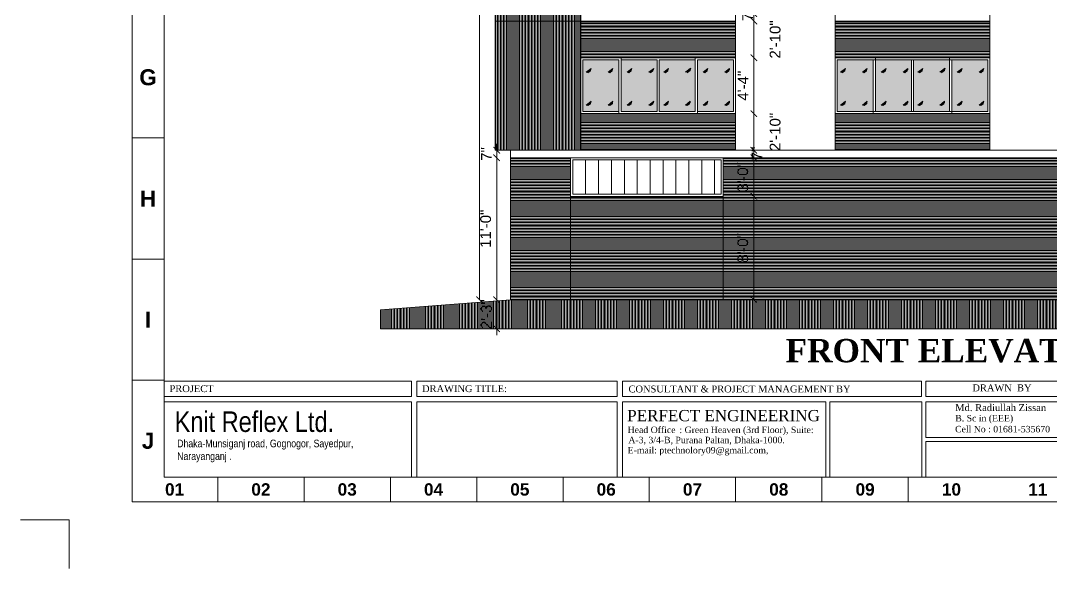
# Model space of a CAD drawing. Header units: inches. Extents: x -98933 to 1585249, y -3352739 to 192771.
# Drawn here: x 59728 to 60687, y 49478 to 49987 of the extents above; entities that cross this region are included whole.
import ezdxf

# ---------------------------------------------------------------- set-up
doc = ezdxf.new("R2010")
doc.units = ezdxf.units.IN
doc.header["$MEASUREMENT"] = 0
doc.header["$PDMODE"] = 35
doc.layers.get('0').update_dxf_attribs({"lineweight": 0})
doc.layers.get('Defpoints').update_dxf_attribs({"lineweight": 0})
for name, color, linetype, lineweight in [('DIM.', 251, 'Continuous', 5), ('DIM_WORKING', 7, 'Continuous', 0), ('FIX', 251, 'Continuous', 0), ('HATCH', 252, 'Continuous', 0), ('Inline', 7, 'Continuous', 0), ('Layer1', 134, 'Continuous', 0), ('Line.1', 36, 'Continuous', 0), ('Outline', 7, 'Continuous', 0), ('Scale', 7, 'Continuous', 0), ('Scale_Text', 7, 'Continuous', 0), ('Text', 7, 'Continuous', 0), ('TEXT_TITLEBOX', 7, 'Continuous', 13), ('Titelblk', 7, 'Continuous', 25), ('TITLE', 7, 'Continuous', 20), ('window', 140, 'Continuous', 0)]:
    doc.layers.add(name, color=color, linetype=linetype, lineweight=lineweight)
doc.styles.add('10IN', font='arial.ttf', dxfattribs={"height": 10})
doc.styles.add('MONOTEXT', font='txt')
doc.styles.add('SHT-TEXT-1', font='times.ttf', dxfattribs={"height": 12})
doc.styles.get("Standard").update_dxf_attribs({"font": 'arialbd.ttf', "height": 24})
doc.styles.add('SX', font='arial.ttf')
doc.styles.add('TEXT', font='arial.ttf')
doc.dimstyles.new('DIM1', dxfattribs={"dimtxt": 15, "dimasz": 24, "dimexe": 0, "dimexo": 0, "dimgap": 20, "dimtad": 0, "dimdec": 0, "dimzin": 3, "dimdsep": 46, "dimlunit": 3, "dimtxsty": 'SX', "dimblk": 'OPEN30', "dimcen": 0, "dimse1": 1, "dimse2": 1, "dimclrd": 256, "dimclrt": 2, "dimadec": 0, "dimazin": 0, "dimtfac": 1, "dimtdec": 0, "dimtmove": 2, "dimatfit": 0, "dimldrblk": 'OPEN30', "dimfxl": 1, "dimtvp": 1, "dimtolj": 1, "dimtzin": 3, "dimlwd": -1, "dimarcsym": 0})
pattern_1 = [(0, (60545.4461, 49944.6753), (4e-16, 1.375), [])]
pattern_2 = [(0, (58724.5397, 50001.653), (4e-16, 1.375), [])]

# ---------------------------------------------------------------- blocks, each defined once
blk = doc.blocks.new('_ArchTick')
at = {"color": 0, "linetype": 'ByBlock', "const_width": 0.15}
blk.add_lwpolyline([(-0.5, -0.5), (0.5, 0.5)], dxfattribs=at)
blk = doc.blocks.new('*D569')
at = {"layer": 'Defpoints', "color": 0, "ltscale": 30, "transparency": 16777216}
for p in [(60170.7, 49727.77), (60183.45, 49727.77), (60178.46, 49700.77)]:
    blk.add_point(p, dxfattribs=at)
at = {"layer": 'DIM_WORKING', "ltscale": 30, "transparency": 16777216}
for p, q in [((60170.7, 49727.77), (60170.7, 49733.77)), ((60170.7, 49700.77), (60170.7, 49727.77)), ((60170.7, 49700.77), (60170.7, 49694.77))]:
    blk.add_line(p, q, dxfattribs=at)
at = {"layer": 'DIM_WORKING', "ltscale": 30, "transparency": 16777216, "xscale": 6, "yscale": 6, "zscale": 6}
for p, rotation in [((60170.7, 49727.77), 270), ((60170.7, 49700.77), 90)]:
    blk.add_blockref('_ArchTick', p, dxfattribs=dict(at, rotation=rotation))
at = {"layer": 'DIM_WORKING', "ltscale": 30, "transparency": 16777216, "insert": (60161.09, 49714.27), "char_height": 10, "attachment_point": 5, "rotation": 90, "style": '10IN'}
blk.add_mtext('\\A1;2\'-3"', dxfattribs=at)
blk = doc.blocks.new('*D570')
at = {"layer": 'Defpoints', "color": 0, "ltscale": 30, "transparency": 16777216}
for p in [(60170.7, 49859.77), (60183.45, 49859.77), (60183.45, 49727.77)]:
    blk.add_point(p, dxfattribs=at)
at = {"layer": 'DIM_WORKING', "ltscale": 30, "transparency": 16777216}
blk.add_line((60170.7, 49727.77), (60170.7, 49859.77), dxfattribs=at)
at = {"layer": 'DIM_WORKING', "ltscale": 30, "transparency": 16777216, "xscale": 6, "yscale": 6, "zscale": 6}
for p, rotation in [((60170.7, 49859.77), 90), ((60170.7, 49727.77), 270)]:
    blk.add_blockref('_ArchTick', p, dxfattribs=dict(at, rotation=rotation))
at = {"layer": 'DIM_WORKING', "ltscale": 30, "transparency": 16777216, "insert": (60160.49, 49793.77), "char_height": 10, "attachment_point": 5, "rotation": 90, "style": '10IN'}
blk.add_mtext('\\A1;11\'-0"', dxfattribs=at)
blk = doc.blocks.new('*D571')
at = {"layer": 'Defpoints', "color": 0, "ltscale": 30, "transparency": 16777216}
for p in [(60170.7, 49866.77), (60183.45, 49866.77), (60183.45, 49859.77)]:
    blk.add_point(p, dxfattribs=at)
at = {"layer": 'DIM_WORKING', "ltscale": 30, "transparency": 16777216}
for p, q in [((60170.7, 49866.77), (60170.7, 49872.77)), ((60170.7, 49859.77), (60170.7, 49866.77)), ((60170.7, 49859.77), (60170.7, 49853.77))]:
    blk.add_line(p, q, dxfattribs=at)
at = {"layer": 'DIM_WORKING', "ltscale": 30, "transparency": 16777216, "xscale": 6, "yscale": 6, "zscale": 6}
for p, rotation in [((60170.7, 49866.77), 270), ((60170.7, 49859.77), 90)]:
    blk.add_blockref('_ArchTick', p, dxfattribs=dict(at, rotation=rotation))
at = {"layer": 'DIM_WORKING', "ltscale": 30, "transparency": 16777216, "insert": (60161.2, 49863.27), "char_height": 10, "attachment_point": 5, "rotation": 90, "style": '10IN'}
blk.add_mtext('\\A1;7"', dxfattribs=at)
blk = doc.blocks.new('*D580')
at = {"layer": 'Defpoints', "color": 0, "ltscale": 30, "transparency": 16777216}
for p in [(60381.45, 49823.77), (60409.92, 49823.77), (60381.45, 49727.77)]:
    blk.add_point(p, dxfattribs=at)
at = {"layer": 'DIM_WORKING', "ltscale": 30, "transparency": 16777216}
blk.add_line((60409.92, 49727.77), (60409.92, 49823.77), dxfattribs=at)
at = {"layer": 'DIM_WORKING', "ltscale": 30, "transparency": 16777216, "xscale": 6, "yscale": 6, "zscale": 6}
for p, rotation in [((60409.92, 49823.77), 90), ((60409.92, 49727.77), 270)]:
    blk.add_blockref('_ArchTick', p, dxfattribs=dict(at, rotation=rotation))
at = {"layer": 'DIM_WORKING', "ltscale": 30, "transparency": 16777216, "insert": (60399.7, 49775.77), "char_height": 10, "attachment_point": 5, "rotation": 90, "style": '10IN'}
blk.add_mtext('\\A1;8\'-0"', dxfattribs=at)
blk = doc.blocks.new('*D581')
at = {"layer": 'Defpoints', "color": 0, "ltscale": 30, "transparency": 16777216}
for p in [(60381.45, 49859.77), (60409.92, 49859.77), (60381.45, 49823.77)]:
    blk.add_point(p, dxfattribs=at)
at = {"layer": 'DIM_WORKING', "ltscale": 30, "transparency": 16777216}
blk.add_line((60409.92, 49823.77), (60409.92, 49859.77), dxfattribs=at)
at = {"layer": 'DIM_WORKING', "ltscale": 30, "transparency": 16777216, "xscale": 6, "yscale": 6, "zscale": 6}
for p, rotation in [((60409.92, 49859.77), 90), ((60409.92, 49823.77), 270)]:
    blk.add_blockref('_ArchTick', p, dxfattribs=dict(at, rotation=rotation))
at = {"layer": 'DIM_WORKING', "ltscale": 30, "transparency": 16777216, "insert": (60399.7, 49841.77), "char_height": 10, "attachment_point": 5, "rotation": 90, "style": '10IN'}
blk.add_mtext('\\A1;3\'-0"', dxfattribs=at)
blk = doc.blocks.new('*D582')
at = {"layer": 'Defpoints', "color": 0, "ltscale": 30, "transparency": 16777216}
for p in [(60392.95, 49866.77), (60409.92, 49866.77), (60381.45, 49859.77)]:
    blk.add_point(p, dxfattribs=at)
at = {"layer": 'DIM_WORKING', "ltscale": 30, "transparency": 16777216}
blk.add_line((60409.92, 49859.77), (60409.92, 49866.77), dxfattribs=at)
at = {"layer": 'DIM_WORKING', "ltscale": 30, "transparency": 16777216, "xscale": 6, "yscale": 6, "zscale": 6}
for p, rotation in [((60409.92, 49866.77), 90), ((60409.92, 49859.77), 270)]:
    blk.add_blockref('_ArchTick', p, dxfattribs=dict(at, rotation=rotation))
at = {"layer": 'DIM_WORKING', "ltscale": 30, "transparency": 16777216, "insert": (60412.92, 49863.77), "char_height": 10, "attachment_point": 5, "rotation": 90, "style": '10IN'}
blk.add_mtext('\\A1;7"', dxfattribs=at)
blk = doc.blocks.new('*D583')
at = {"layer": 'Defpoints', "color": 0, "ltscale": 30, "transparency": 16777216}
for p in [(60392.95, 49900.77), (60409.92, 49900.77), (60392.95, 49866.77)]:
    blk.add_point(p, dxfattribs=at)
at = {"layer": 'DIM_WORKING', "ltscale": 30, "transparency": 16777216}
for p, q in [((60409.92, 49900.77), (60409.92, 49906.77)), ((60409.92, 49866.77), (60409.92, 49900.77)), ((60409.92, 49866.77), (60409.92, 49860.77))]:
    blk.add_line(p, q, dxfattribs=at)
at = {"layer": 'DIM_WORKING', "ltscale": 30, "transparency": 16777216, "xscale": 6, "yscale": 6, "zscale": 6}
for p, rotation in [((60409.92, 49900.77), 270), ((60409.92, 49866.77), 90)]:
    blk.add_blockref('_ArchTick', p, dxfattribs=dict(at, rotation=rotation))
at = {"layer": 'DIM_WORKING', "ltscale": 30, "transparency": 16777216, "insert": (60429.73, 49883.77), "char_height": 10, "attachment_point": 5, "rotation": 90, "style": '10IN'}
blk.add_mtext('\\A1;2\'-10"', dxfattribs=at)
blk = doc.blocks.new('*D584')
at = {"layer": 'Defpoints', "color": 0, "ltscale": 30, "transparency": 16777216}
for p in [(60392.95, 49952.77), (60409.92, 49952.77), (60392.95, 49900.77)]:
    blk.add_point(p, dxfattribs=at)
at = {"layer": 'DIM_WORKING', "ltscale": 30, "transparency": 16777216}
blk.add_line((60409.92, 49900.77), (60409.92, 49952.77), dxfattribs=at)
at = {"layer": 'DIM_WORKING', "ltscale": 30, "transparency": 16777216, "xscale": 6, "yscale": 6, "zscale": 6}
for p, rotation in [((60409.92, 49952.77), 90), ((60409.92, 49900.77), 270)]:
    blk.add_blockref('_ArchTick', p, dxfattribs=dict(at, rotation=rotation))
at = {"layer": 'DIM_WORKING', "ltscale": 30, "transparency": 16777216, "insert": (60399.92, 49926.77), "char_height": 10, "attachment_point": 5, "rotation": 90, "style": '10IN'}
blk.add_mtext('\\A1;4\'-4"', dxfattribs=at)
blk = doc.blocks.new('*D585')
at = {"layer": 'Defpoints', "color": 0, "ltscale": 30, "transparency": 16777216}
for p in [(60392.95, 49986.77), (60409.92, 49986.77), (60392.95, 49952.77)]:
    blk.add_point(p, dxfattribs=at)
at = {"layer": 'DIM_WORKING', "ltscale": 30, "transparency": 16777216}
for p, q in [((60409.92, 49986.77), (60409.92, 49992.77)), ((60409.92, 49952.77), (60409.92, 49986.77)), ((60409.92, 49952.77), (60409.92, 49946.77))]:
    blk.add_line(p, q, dxfattribs=at)
at = {"layer": 'DIM_WORKING', "ltscale": 30, "transparency": 16777216, "xscale": 6, "yscale": 6, "zscale": 6}
for p, rotation in [((60409.92, 49986.77), 270), ((60409.92, 49952.77), 90)]:
    blk.add_blockref('_ArchTick', p, dxfattribs=dict(at, rotation=rotation))
at = {"layer": 'DIM_WORKING', "ltscale": 30, "transparency": 16777216, "insert": (60429.73, 49969.77), "char_height": 10, "attachment_point": 5, "rotation": 90, "style": '10IN'}
blk.add_mtext('\\A1;2\'-10"', dxfattribs=at)
blk = doc.blocks.new('*D586')
at = {"layer": 'Defpoints', "color": 0, "ltscale": 30, "transparency": 16777216}
for p in [(60392.95, 49993.77), (60409.92, 49993.77), (60392.95, 49986.77)]:
    blk.add_point(p, dxfattribs=at)
at = {"layer": 'DIM_WORKING', "ltscale": 30, "transparency": 16777216}
blk.add_line((60409.92, 49986.77), (60409.92, 49993.77), dxfattribs=at)
at = {"layer": 'DIM_WORKING', "ltscale": 30, "transparency": 16777216, "xscale": 6, "yscale": 6, "zscale": 6}
for p, rotation in [((60409.92, 49993.77), 90), ((60409.92, 49986.77), 270)]:
    blk.add_blockref('_ArchTick', p, dxfattribs=dict(at, rotation=rotation))
at = {"layer": 'DIM_WORKING', "ltscale": 30, "transparency": 16777216, "insert": (60404.08, 49993.19), "char_height": 10, "attachment_point": 5, "rotation": 90, "style": '10IN'}
blk.add_mtext('\\A1;7"', dxfattribs=at)
blk = doc.blocks.new('PAGE')
at = {"layer": 'Inline', "color": 252, "lineweight": 15}
blk.add_lwpolyline([(178051640.63, 22656441.11), (178051640.63, 22657235.79), (178050505.36, 22657235.79), (178050505.36, 22656441.11)], close=True, dxfattribs=at)
at = {"layer": 'Outline', "color": 252, "lineweight": 15}
blk.add_line((178050483.42, 22656424.24), (178051662.57, 22656424.24), dxfattribs=at)
blk.add_lwpolyline([(178050483.42, 22657252.66), (178050483.42, 22656424.24)], dxfattribs=at)
at = {"layer": 'Scale', "color": 252, "lineweight": 9}
for p, q in [((178050483.42, 22656672.88), (178050505.36, 22656672.88)), ((178050483.42, 22656590.1), (178050505.36, 22656590.1)), ((178050483.42, 22656507.32), (178050505.36, 22656507.32)), ((178050542.02, 22656424.24), (178050542.02, 22656441.11)), ((178050601.02, 22656424.24), (178050601.02, 22656441.11)), ((178050660.01, 22656424.24), (178050660.01, 22656441.11)), ((178050719.01, 22656424.24), (178050719.01, 22656441.11)), ((178050778.01, 22656424.24), (178050778.01, 22656441.11)), ((178050837.01, 22656424.24), (178050837.01, 22656441.11)), ((178050896, 22656424.24), (178050896, 22656441.11)), ((178050955, 22656424.24), (178050955, 22656441.11)), ((178051014, 22656424.24), (178051014, 22656441.11))]:
    blk.add_line(p, q, dxfattribs=at)
at = {"layer": 'Scale_Text', "color": 252, "lineweight": 13, "attachment_point": 5}
for s, insert, char_height, width in [('G', (178050494.39, 22656714.27), 10.97, 8.3603), ('H', (178050494.39, 22656631.49), 10.97, 8.3603), ('I', (178050494.39, 22656548.71), 10.97, 8.3603), ('J', (178050494.39, 22656465.93), 10.97, 8.3603), ('01', (178050512.52, 22656432.67), 8.435, 2.5102), ('02', (178050571.52, 22656432.67), 8.435, 2.5102), ('03', (178050630.51, 22656432.67), 8.435, 2.5102), ('04', (178050689.51, 22656432.67), 8.435, 2.5102), ('05', (178050748.51, 22656432.67), 8.435, 2.5102), ('06', (178050807.51, 22656432.67), 8.435, 2.5102), ('07', (178050866.5, 22656432.67), 8.435, 2.5102), ('08', (178050925.5, 22656432.67), 8.435, 2.5102), ('09', (178050984.5, 22656432.67), 8.435, 2.5102), ('10', (178051043.5, 22656432.67), 8.435, 2.5102), ('11', (178051102.49, 22656432.67), 8.435, 2.5102)]:
    blk.add_mtext(s, dxfattribs=dict(at, insert=insert, char_height=char_height, width=width))
blk = doc.blocks.new('Title')
at = {"layer": 'Defpoints', "color": 1, "ltscale": 10}
blk.add_lwpolyline([(-102338.3, -88042.4), (-102338.3, -87942.4), (-102438.3, -87942.4)], dxfattribs=at)
at = {"layer": 'Titelblk', "color": 3, "linetype": 'Continuous', "lineweight": 0, "xscale": 3.014611567961765, "yscale": 3.014611567959946, "zscale": 3.014611567966516}
blk.add_blockref('PAGE', (-536855255.8, -68388224), dxfattribs=at)
blk = doc.blocks.new('*D771')
at = {"layer": 'Defpoints', "color": 0, "ltscale": 30, "transparency": 16777216}
for p in [(60154.77, 50501.77), (60169.45, 50501.77), (60183.45, 49727.77)]:
    blk.add_point(p, dxfattribs=at)
at = {"layer": 'DIM_WORKING', "ltscale": 30, "transparency": 16777216}
blk.add_line((60154.77, 49727.77), (60154.77, 50501.77), dxfattribs=at)
at = {"layer": 'DIM_WORKING', "ltscale": 30, "transparency": 16777216, "xscale": 6, "yscale": 6, "zscale": 6}
for p, rotation in [((60154.77, 50501.77), 90), ((60154.77, 49727.77), 270)]:
    blk.add_blockref('_ArchTick', p, dxfattribs=dict(at, rotation=rotation))
at = {"layer": 'DIM_WORKING', "ltscale": 30, "transparency": 16777216, "insert": (60144.56, 50114.77), "char_height": 10, "attachment_point": 5, "rotation": 90, "style": '10IN'}
blk.add_mtext('\\A1;64\'-6"', dxfattribs=at)

msp = doc.modelspace()

# ---------------------------------------------------------------- hatches: boundary and pattern name
at = {"layer": 'DIM_WORKING', "ltscale": 30}
h = msp.add_hatch(color=256, dxfattribs=at)
h.set_gradient(color1=(191, 203, 212), one_color=1, tint=1, name='CURVED')
h.paths.add_polyline_path([(60284.45, 49950.77), (60250.95, 49950.77), (60250.95, 49902.77), (60284.45, 49902.77)])
h.paths.add_polyline_path([(60274.34, 49939.23), (60278.83, 49942.89), (60278.59, 49941.72), (60278.19, 49940.49), (60275.89, 49938.69), (60275.45, 49939.25)], flags=16)
h.paths.add_polyline_path([(60257.92, 49940.49), (60255.63, 49938.69), (60255.18, 49939.25), (60254.08, 49939.23), (60258.56, 49942.89), (60258.32, 49941.72)], flags=16)
h.paths.add_polyline_path([(60278.83, 49912.45), (60278.59, 49911.28), (60278.59, 49910.36), (60278.19, 49910.05), (60275.89, 49908.24), (60275.46, 49908.82), (60274.38, 49908.82)], flags=16)
h.paths.add_polyline_path([(60258.56, 49912.45), (60258.32, 49911.28), (60257.92, 49910.05), (60255.63, 49908.24), (60255.18, 49908.81), (60254.08, 49908.79)], flags=16)
h.paths.add_polyline_path([(60286.45, 49902.77), (60319.95, 49902.77), (60319.95, 49950.77), (60286.45, 49950.77)])
h.paths.add_polyline_path([(60293.54, 49938.69), (60293.09, 49939.25), (60291.99, 49939.23), (60296.47, 49942.89), (60296.23, 49941.72), (60295.83, 49940.49)], flags=16)
h.paths.add_polyline_path([(60296.47, 49912.45), (60296.23, 49911.28), (60295.83, 49910.05), (60293.54, 49908.24), (60293.09, 49908.81), (60291.99, 49908.79)], flags=16)
h.paths.add_polyline_path([(60312.26, 49939.23), (60316.74, 49942.89), (60316.5, 49941.72), (60316.1, 49940.49), (60313.81, 49938.69), (60313.36, 49939.25)], flags=16)
h.paths.add_polyline_path([(60312.26, 49908.79), (60316.74, 49912.45), (60316.5, 49911.28), (60316.1, 49910.05), (60313.81, 49908.24), (60313.36, 49908.81)], flags=16)
h.paths.add_polyline_path([(60321.95, 49902.77), (60355.45, 49902.77), (60355.45, 49950.77), (60321.95, 49950.77)])
h.paths.add_polyline_path([(60330.56, 49912.45), (60330.32, 49911.28), (60329.92, 49910.05), (60327.63, 49908.24), (60327.19, 49908.81), (60326.08, 49908.79)], flags=16)
h.paths.add_polyline_path([(60327.63, 49938.69), (60327.19, 49939.25), (60326.08, 49939.23), (60330.56, 49942.89), (60330.32, 49941.72), (60329.92, 49940.49)], flags=16)
h.paths.add_polyline_path([(60350.6, 49940.83), (60348.31, 49939.02), (60347.9, 49938.69), (60350.19, 49940.49)], flags=16)
h.paths.add_polyline_path([(60346.35, 49908.79), (60350.83, 49912.45), (60350.59, 49911.28), (60350.19, 49910.05), (60347.9, 49908.24), (60347.45, 49908.81)], flags=16)
h.paths.add_polyline_path([(60390.95, 49950.77), (60357.45, 49950.77), (60357.45, 49902.77), (60390.95, 49902.77)])
h.paths.add_polyline_path([(60367.11, 49912.45), (60366.87, 49911.28), (60366.47, 49910.05), (60364.18, 49908.24), (60363.73, 49908.81), (60362.62, 49908.79)], flags=16)
h.paths.add_polyline_path([(60387.38, 49912.45), (60387.13, 49911.28), (60386.74, 49910.05), (60384.44, 49908.24), (60384, 49908.81), (60382.89, 49908.79)], flags=16)
h.paths.add_polyline_path([(60382.89, 49939.23), (60387.38, 49942.89), (60387.13, 49941.72), (60386.74, 49940.49), (60384.44, 49938.69), (60384, 49939.25)], flags=16)
h.paths.add_polyline_path([(60364.18, 49938.69), (60363.73, 49939.25), (60362.62, 49939.23), (60367.11, 49942.89), (60366.87, 49941.72), (60366.47, 49940.49)], flags=16)
h = msp.add_hatch(color=256, dxfattribs=at)
h.set_gradient(color1=(191, 203, 212), one_color=1, tint=1, name='CURVED')
h.paths.add_polyline_path([(60520.95, 49950.77), (60487.45, 49950.77), (60487.45, 49902.77), (60520.95, 49902.77)])
h.paths.add_polyline_path([(60510.84, 49939.23), (60515.33, 49942.89), (60515.09, 49941.72), (60514.69, 49940.49), (60512.39, 49938.69), (60511.95, 49939.25)], flags=16)
h.paths.add_polyline_path([(60494.42, 49940.49), (60492.13, 49938.69), (60491.68, 49939.25), (60490.58, 49939.23), (60495.06, 49942.89), (60494.82, 49941.72)], flags=16)
h.paths.add_polyline_path([(60515.33, 49912.45), (60515.09, 49911.28), (60515.09, 49910.36), (60514.69, 49910.05), (60512.39, 49908.24), (60511.96, 49908.82), (60510.88, 49908.82)], flags=16)
h.paths.add_polyline_path([(60495.06, 49912.45), (60494.82, 49911.28), (60494.42, 49910.05), (60492.13, 49908.24), (60491.68, 49908.81), (60490.58, 49908.79)], flags=16)
h.paths.add_polyline_path([(60522.95, 49902.77), (60556.45, 49902.77), (60556.45, 49950.77), (60522.95, 49950.77)])
h.paths.add_polyline_path([(60530.04, 49938.69), (60529.59, 49939.25), (60528.49, 49939.23), (60532.97, 49942.89), (60532.73, 49941.72), (60532.33, 49940.49)], flags=16)
h.paths.add_polyline_path([(60532.97, 49912.45), (60532.73, 49911.28), (60532.33, 49910.05), (60530.04, 49908.24), (60529.59, 49908.81), (60528.49, 49908.79)], flags=16)
h.paths.add_polyline_path([(60548.76, 49939.23), (60553.24, 49942.89), (60553, 49941.72), (60552.6, 49940.49), (60550.31, 49938.69), (60549.86, 49939.25)], flags=16)
h.paths.add_polyline_path([(60548.76, 49908.79), (60553.24, 49912.45), (60553, 49911.28), (60552.6, 49910.05), (60550.31, 49908.24), (60549.86, 49908.81)], flags=16)
h.paths.add_polyline_path([(60558.45, 49902.77), (60591.95, 49902.77), (60591.95, 49950.77), (60558.45, 49950.77)])
h.paths.add_polyline_path([(60567.06, 49912.45), (60566.82, 49911.28), (60566.42, 49910.05), (60564.13, 49908.24), (60563.69, 49908.81), (60562.58, 49908.79)], flags=16)
h.paths.add_polyline_path([(60564.13, 49938.69), (60563.69, 49939.25), (60562.58, 49939.23), (60567.06, 49942.89), (60566.82, 49941.72), (60566.42, 49940.49)], flags=16)
h.paths.add_polyline_path([(60587.1, 49940.83), (60584.81, 49939.02), (60584.4, 49938.69), (60586.69, 49940.49)], flags=16)
h.paths.add_polyline_path([(60582.85, 49908.79), (60587.33, 49912.45), (60587.09, 49911.28), (60586.69, 49910.05), (60584.4, 49908.24), (60583.95, 49908.81)], flags=16)
h.paths.add_polyline_path([(60627.45, 49950.77), (60593.95, 49950.77), (60593.95, 49902.77), (60627.45, 49902.77)])
h.paths.add_polyline_path([(60603.61, 49912.45), (60603.37, 49911.28), (60602.97, 49910.05), (60600.68, 49908.24), (60600.23, 49908.81), (60599.12, 49908.79)], flags=16)
h.paths.add_polyline_path([(60623.88, 49912.45), (60623.63, 49911.28), (60623.24, 49910.05), (60620.94, 49908.24), (60620.5, 49908.81), (60619.39, 49908.79)], flags=16)
h.paths.add_polyline_path([(60619.39, 49939.23), (60623.88, 49942.89), (60623.63, 49941.72), (60623.24, 49940.49), (60620.94, 49938.69), (60620.5, 49939.25)], flags=16)
h.paths.add_polyline_path([(60600.68, 49938.69), (60600.23, 49939.25), (60599.12, 49939.23), (60603.61, 49942.89), (60603.37, 49941.72), (60602.97, 49940.49)], flags=16)
at = {"layer": 'FIX', "ltscale": 30}
h = msp.add_hatch(dxfattribs=at)
h.set_pattern_fill('ANSI31', color=256, scale=11, angle=225, style=0)
h.set_pattern_definition([(270, (54602.6947, 46474.6269), (1.375, -3e-16), [])])
h.paths.add_polyline_path([(60248.95, 50494.77), (60169.45, 50494.77), (60169.45, 49866.77), (60248.95, 49866.77)])
h = msp.add_hatch(dxfattribs=at)
h.set_pattern_fill('ANSI31', color=256, scale=11, angle=315, style=0)
h.set_pattern_definition(pattern_1)
h.paths.add_polyline_path([(60392.95, 49986.77), (60248.95, 49986.77), (60248.95, 49952.77), (60392.95, 49952.77)])
h = msp.add_hatch(dxfattribs=at)
h.set_pattern_fill('ANSI31', color=256, scale=11, angle=315, style=0)
h.set_pattern_definition(pattern_1)
h.paths.add_polyline_path([(60392.95, 49900.77), (60248.95, 49900.77), (60248.95, 49866.77), (60392.95, 49866.77)])
h.paths.add_polyline_path([(60629.45, 49900.77), (60485.45, 49900.77), (60485.45, 49866.77), (60629.45, 49866.77)])
h.paths.add_polyline_path([(60629.45, 49986.77), (60485.45, 49986.77), (60485.45, 49952.77), (60629.45, 49952.77)])
h.paths.add_polyline_path([(60754.2, 49986.77), (60699.73, 49986.77), (60699.73, 49952.77), (60754.2, 49952.77)])
h.paths.add_polyline_path([(60754.2, 49900.77), (60699.73, 49900.77), (60699.73, 49866.77), (60754.2, 49866.77)])
h = msp.add_hatch(dxfattribs=at)
h.set_pattern_fill('ANSI31', color=256, scale=11, angle=315, style=0)
h.set_pattern_definition(pattern_2)
h.paths.add_polyline_path([(60239.45, 49727.77), (60381.45, 49727.77), (60381.45, 49823.77), (60239.45, 49823.77)])
h.paths.add_polyline_path([(60239.45, 49859.77), (60183.45, 49859.77), (60183.45, 49727.77), (60239.45, 49727.77)])
h = msp.add_hatch(dxfattribs=at)
h.set_pattern_fill('ANSI31', color=256, scale=11, angle=315, style=0)
h.set_pattern_definition(pattern_2)
h.paths.add_polyline_path([(60759.2, 49816.77), (60759.2, 49859.77), (60381.45, 49859.77), (60381.45, 49823.77), (60381.45, 49727.77), (60759.2, 49727.77)])
at = {"layer": 'Line.1', "ltscale": 30}
h = msp.add_hatch(dxfattribs=at)
h.set_pattern_fill('ANSI31', color=256, scale=11, angle=225, style=0)
h.set_pattern_definition([(270, (53826.38, 46374.2319), (1.375, -3e-16), [])])
h.paths.add_polyline_path([(60183.45, 49727.77), (60062.55, 49718.26), (60062.55, 49700.77), (61089.63, 49700.77), (60935.45, 49727.77)])

# ---------------------------------------------------------------- linework, layer by layer
at = {"layer": 'DIM_WORKING', "ltscale": 30}
for p, q in [((60183.45, 49727.77), (60183.45, 49859.77)), ((60239.45, 49727.77), (60239.45, 49859.77)), ((60381.45, 49727.77), (60381.45, 49859.77))]:
    msp.add_line(p, q, dxfattribs=at)
msp.add_lwpolyline([(60183.45, 49727.77), (60935.45, 49727.77)], dxfattribs=at)
at = {"layer": 'FIX', "ltscale": 30}
for points in [[(60248.95, 49866.77), (60169.45, 49866.77), (60169.45, 50494.77), (60248.95, 50494.77)], [(60485.45, 49866.77), (60392.95, 49866.77), (60392.95, 50494.77), (60485.45, 50494.77)], [(60699.73, 50494.77), (60629.45, 50494.77), (60629.45, 49866.77), (60699.73, 49866.77)]]:
    msp.add_lwpolyline(points, close=True, dxfattribs=at)
at = {"layer": 'HATCH', "ltscale": 30}
for p, q in [((60169.45, 49866.77), (60169.45, 49993.77)), ((60248.95, 49866.77), (60248.95, 49986.77)), ((60392.95, 49866.77), (60392.95, 49986.77)), ((60485.45, 49866.77), (60485.45, 49986.77)), ((60629.45, 49866.77), (60629.45, 49986.77))]:
    msp.add_line(p, q, dxfattribs=at)
for points in [[(60169.45, 49986.77), (60392.95, 49986.77)], [(60485.45, 49986.77), (60629.45, 49986.77)], [(60169.45, 49866.77), (60935.45, 49866.77)], [(60183.45, 49866.77), (60935.45, 49866.77)]]:
    msp.add_lwpolyline(points, dxfattribs=at)
msp.add_lwpolyline([(60935.45, 49866.77), (60183.45, 49866.77), (60183.45, 49859.77), (60935.45, 49859.77)], close=True, dxfattribs=at)
at = {"layer": 'Layer1', "ltscale": 30}
for p, q in [((60254.08, 49939.23), (60258.56, 49942.89)), ((60255.19, 49939.26), (60258.32, 49941.72)), ((60258.32, 49941.72), (60257.92, 49940.49)), ((60258.56, 49942.89), (60258.32, 49941.72)), ((60274.34, 49939.23), (60278.83, 49942.89)), ((60274.34, 49939.23), (60278.83, 49942.89)), ((60275.46, 49939.26), (60278.59, 49941.72)), ((60275.46, 49939.26), (60278.59, 49941.72)), ((60278.59, 49941.72), (60278.19, 49940.49)), ((60278.83, 49942.89), (60278.59, 49941.72)), ((60291.99, 49939.23), (60296.47, 49942.89)), ((60291.99, 49939.23), (60296.47, 49942.89)), ((60293.1, 49939.26), (60296.23, 49941.72)), ((60293.1, 49939.26), (60296.23, 49941.72)), ((60296.23, 49941.72), (60295.83, 49940.49)), ((60296.47, 49942.89), (60296.23, 49941.72)), ((60312.26, 49939.23), (60316.74, 49942.89)), ((60312.26, 49939.23), (60316.74, 49942.89)), ((60313.37, 49939.26), (60316.5, 49941.72)), ((60313.37, 49939.26), (60316.5, 49941.72)), ((60316.5, 49941.72), (60316.1, 49940.49)), ((60316.74, 49942.89), (60316.5, 49941.72)), ((60326.08, 49939.23), (60330.56, 49942.89)), ((60326.08, 49939.23), (60330.56, 49942.89)), ((60327.19, 49939.26), (60330.32, 49941.72)), ((60327.19, 49939.26), (60330.32, 49941.72)), ((60330.32, 49941.72), (60329.92, 49940.49)), ((60330.56, 49942.89), (60330.32, 49941.72)), ((60346.35, 49939.23), (60350.83, 49942.89)), ((60346.76, 49939.56), (60351.24, 49943.22)), ((60347.46, 49939.26), (60350.59, 49941.72)), ((60347.87, 49939.59), (60351, 49942.05)), ((60351, 49942.05), (60350.6, 49940.83)), ((60351.24, 49943.22), (60351, 49942.05)), ((60362.62, 49939.23), (60367.11, 49942.89)), ((60362.62, 49939.23), (60367.11, 49942.89)), ((60363.74, 49939.26), (60366.87, 49941.72)), ((60363.74, 49939.26), (60366.87, 49941.72)), ((60366.87, 49941.72), (60366.47, 49940.49)), ((60367.11, 49942.89), (60366.87, 49941.72)), ((60382.89, 49939.23), (60387.38, 49942.89)), ((60382.89, 49939.23), (60387.38, 49942.89)), ((60384.01, 49939.26), (60387.13, 49941.72)), ((60384.01, 49939.26), (60387.13, 49941.72)), ((60387.13, 49941.72), (60386.74, 49940.49)), ((60387.38, 49942.89), (60387.13, 49941.72)), ((60490.58, 49939.23), (60495.06, 49942.89)), ((60491.69, 49939.26), (60494.82, 49941.72)), ((60494.82, 49941.72), (60494.42, 49940.49)), ((60495.06, 49942.89), (60494.82, 49941.72)), ((60510.84, 49939.23), (60515.33, 49942.89)), ((60510.84, 49939.23), (60515.33, 49942.89)), ((60511.96, 49939.26), (60515.09, 49941.72)), ((60511.96, 49939.26), (60515.09, 49941.72)), ((60515.09, 49941.72), (60514.69, 49940.49)), ((60515.33, 49942.89), (60515.09, 49941.72)), ((60528.49, 49939.23), (60532.97, 49942.89)), ((60528.49, 49939.23), (60532.97, 49942.89)), ((60529.6, 49939.26), (60532.73, 49941.72)), ((60529.6, 49939.26), (60532.73, 49941.72)), ((60532.73, 49941.72), (60532.33, 49940.49)), ((60532.97, 49942.89), (60532.73, 49941.72)), ((60548.76, 49939.23), (60553.24, 49942.89)), ((60548.76, 49939.23), (60553.24, 49942.89)), ((60549.87, 49939.26), (60553, 49941.72)), ((60549.87, 49939.26), (60553, 49941.72)), ((60553, 49941.72), (60552.6, 49940.49)), ((60553.24, 49942.89), (60553, 49941.72)), ((60562.58, 49939.23), (60567.06, 49942.89)), ((60562.58, 49939.23), (60567.06, 49942.89)), ((60563.69, 49939.26), (60566.82, 49941.72)), ((60563.69, 49939.26), (60566.82, 49941.72)), ((60566.82, 49941.72), (60566.42, 49940.49)), ((60567.06, 49942.89), (60566.82, 49941.72)), ((60582.85, 49939.23), (60587.33, 49942.89)), ((60583.26, 49939.56), (60587.74, 49943.22)), ((60583.96, 49939.26), (60587.09, 49941.72)), ((60584.37, 49939.59), (60587.5, 49942.05)), ((60587.5, 49942.05), (60587.1, 49940.83)), ((60587.74, 49943.22), (60587.5, 49942.05)), ((60599.12, 49939.23), (60603.61, 49942.89)), ((60599.12, 49939.23), (60603.61, 49942.89)), ((60600.24, 49939.26), (60603.37, 49941.72)), ((60600.24, 49939.26), (60603.37, 49941.72)), ((60603.37, 49941.72), (60602.97, 49940.49)), ((60603.61, 49942.89), (60603.37, 49941.72)), ((60619.39, 49939.23), (60623.88, 49942.89)), ((60619.39, 49939.23), (60623.88, 49942.89)), ((60620.51, 49939.26), (60623.63, 49941.72)), ((60620.51, 49939.26), (60623.63, 49941.72)), ((60623.63, 49941.72), (60623.24, 49940.49)), ((60623.88, 49942.89), (60623.63, 49941.72)), ((60255.18, 49939.25), (60254.08, 49939.23)), ((60255.63, 49938.69), (60255.18, 49939.25)), ((60255.63, 49938.69), (60257.92, 49940.49)), ((60275.45, 49939.25), (60274.34, 49939.23)), ((60275.89, 49938.69), (60275.45, 49939.25)), ((60275.89, 49938.69), (60278.19, 49940.49)), ((60275.89, 49938.69), (60278.19, 49940.49)), ((60293.09, 49939.25), (60291.99, 49939.23)), ((60293.54, 49938.69), (60293.09, 49939.25)), ((60293.54, 49938.69), (60295.83, 49940.49)), ((60293.54, 49938.69), (60295.83, 49940.49)), ((60313.36, 49939.25), (60312.26, 49939.23)), ((60313.81, 49938.69), (60313.36, 49939.25)), ((60313.81, 49938.69), (60316.1, 49940.49)), ((60313.81, 49938.69), (60316.1, 49940.49)), ((60327.19, 49939.25), (60326.08, 49939.23)), ((60327.63, 49938.69), (60327.19, 49939.25)), ((60327.63, 49938.69), (60329.92, 49940.49)), ((60327.63, 49938.69), (60329.92, 49940.49)), ((60347.87, 49939.59), (60346.76, 49939.56)), ((60348.31, 49939.02), (60347.87, 49939.59)), ((60347.9, 49938.69), (60350.19, 49940.49)), ((60348.31, 49939.02), (60350.6, 49940.83)), ((60363.73, 49939.25), (60362.62, 49939.23)), ((60364.18, 49938.69), (60363.73, 49939.25)), ((60364.18, 49938.69), (60366.47, 49940.49)), ((60364.18, 49938.69), (60366.47, 49940.49)), ((60384, 49939.25), (60382.89, 49939.23)), ((60384.44, 49938.69), (60384, 49939.25)), ((60384.44, 49938.69), (60386.74, 49940.49)), ((60384.44, 49938.69), (60386.74, 49940.49)), ((60491.68, 49939.25), (60490.58, 49939.23)), ((60492.13, 49938.69), (60491.68, 49939.25)), ((60492.13, 49938.69), (60494.42, 49940.49)), ((60511.95, 49939.25), (60510.84, 49939.23)), ((60512.39, 49938.69), (60511.95, 49939.25)), ((60512.39, 49938.69), (60514.69, 49940.49)), ((60512.39, 49938.69), (60514.69, 49940.49)), ((60529.59, 49939.25), (60528.49, 49939.23)), ((60530.04, 49938.69), (60529.59, 49939.25)), ((60530.04, 49938.69), (60532.33, 49940.49)), ((60530.04, 49938.69), (60532.33, 49940.49)), ((60549.86, 49939.25), (60548.76, 49939.23)), ((60550.31, 49938.69), (60549.86, 49939.25)), ((60550.31, 49938.69), (60552.6, 49940.49)), ((60550.31, 49938.69), (60552.6, 49940.49)), ((60563.69, 49939.25), (60562.58, 49939.23)), ((60564.13, 49938.69), (60563.69, 49939.25)), ((60564.13, 49938.69), (60566.42, 49940.49)), ((60564.13, 49938.69), (60566.42, 49940.49)), ((60584.37, 49939.59), (60583.26, 49939.56)), ((60584.81, 49939.02), (60584.37, 49939.59)), ((60584.4, 49938.69), (60586.69, 49940.49)), ((60584.81, 49939.02), (60587.1, 49940.83)), ((60600.23, 49939.25), (60599.12, 49939.23)), ((60600.68, 49938.69), (60600.23, 49939.25)), ((60600.68, 49938.69), (60602.97, 49940.49)), ((60600.68, 49938.69), (60602.97, 49940.49)), ((60620.5, 49939.25), (60619.39, 49939.23)), ((60620.94, 49938.69), (60620.5, 49939.25)), ((60620.94, 49938.69), (60623.24, 49940.49)), ((60620.94, 49938.69), (60623.24, 49940.49)), ((60254.08, 49908.79), (60258.56, 49912.45)), ((60254.08, 49908.79), (60258.56, 49912.45)), ((60255.18, 49908.81), (60254.08, 49908.79)), ((60255.63, 49908.24), (60255.18, 49908.81)), ((60255.19, 49908.82), (60258.32, 49911.28)), ((60255.19, 49908.82), (60258.32, 49911.28)), ((60255.63, 49908.24), (60257.92, 49910.05)), ((60255.63, 49908.24), (60257.92, 49910.05)), ((60258.32, 49911.28), (60257.92, 49910.05)), ((60258.56, 49912.45), (60258.32, 49911.28)), ((60274.34, 49908.79), (60278.83, 49912.45)), ((60275.46, 49908.82), (60274.34, 49908.82)), ((60275.46, 49908.82), (60278.59, 49911.28)), ((60275.89, 49908.24), (60275.46, 49908.82)), ((60275.89, 49908.24), (60278.19, 49910.05)), ((60278.19, 49910.05), (60275.89, 49908.24)), ((60278.59, 49910.36), (60278.19, 49910.05)), ((60278.83, 49912.45), (60278.59, 49911.28)), ((60278.59, 49911.28), (60278.59, 49910.36)), ((60291.99, 49908.79), (60296.47, 49912.45)), ((60291.99, 49908.79), (60296.47, 49912.45)), ((60293.09, 49908.81), (60291.99, 49908.79)), ((60293.54, 49908.24), (60293.09, 49908.81)), ((60293.1, 49908.82), (60296.23, 49911.28)), ((60293.1, 49908.82), (60296.23, 49911.28)), ((60293.54, 49908.24), (60295.83, 49910.05)), ((60293.54, 49908.24), (60295.83, 49910.05)), ((60296.23, 49911.28), (60295.83, 49910.05)), ((60296.47, 49912.45), (60296.23, 49911.28)), ((60312.26, 49908.79), (60316.74, 49912.45)), ((60312.26, 49908.79), (60316.74, 49912.45)), ((60313.36, 49908.81), (60312.26, 49908.79)), ((60313.81, 49908.24), (60313.36, 49908.81)), ((60313.37, 49908.82), (60316.5, 49911.28)), ((60313.37, 49908.82), (60316.5, 49911.28)), ((60313.81, 49908.24), (60316.1, 49910.05)), ((60313.81, 49908.24), (60316.1, 49910.05)), ((60316.5, 49911.28), (60316.1, 49910.05)), ((60316.74, 49912.45), (60316.5, 49911.28)), ((60326.08, 49908.79), (60330.56, 49912.45)), ((60326.08, 49908.79), (60330.56, 49912.45)), ((60327.19, 49908.81), (60326.08, 49908.79)), ((60327.19, 49908.82), (60330.32, 49911.28)), ((60327.19, 49908.82), (60330.32, 49911.28)), ((60327.63, 49908.24), (60327.19, 49908.81)), ((60327.63, 49908.24), (60329.92, 49910.05)), ((60327.63, 49908.24), (60329.92, 49910.05)), ((60330.32, 49911.28), (60329.92, 49910.05)), ((60330.56, 49912.45), (60330.32, 49911.28)), ((60346.35, 49908.79), (60350.83, 49912.45)), ((60346.35, 49908.79), (60350.83, 49912.45)), ((60347.45, 49908.81), (60346.35, 49908.79)), ((60347.9, 49908.24), (60347.45, 49908.81)), ((60347.46, 49908.82), (60350.59, 49911.28)), ((60347.46, 49908.82), (60350.59, 49911.28)), ((60347.9, 49908.24), (60350.19, 49910.05)), ((60347.9, 49908.24), (60350.19, 49910.05)), ((60350.59, 49911.28), (60350.19, 49910.05)), ((60350.83, 49912.45), (60350.59, 49911.28)), ((60362.62, 49908.79), (60367.11, 49912.45)), ((60362.62, 49908.79), (60367.11, 49912.45)), ((60363.73, 49908.81), (60362.62, 49908.79)), ((60364.18, 49908.24), (60363.73, 49908.81)), ((60363.74, 49908.82), (60366.87, 49911.28)), ((60363.74, 49908.82), (60366.87, 49911.28)), ((60364.18, 49908.24), (60366.47, 49910.05)), ((60364.18, 49908.24), (60366.47, 49910.05)), ((60366.87, 49911.28), (60366.47, 49910.05)), ((60367.11, 49912.45), (60366.87, 49911.28)), ((60382.89, 49908.79), (60387.38, 49912.45)), ((60382.89, 49908.79), (60387.38, 49912.45)), ((60384, 49908.81), (60382.89, 49908.79)), ((60384.44, 49908.24), (60384, 49908.81)), ((60384.01, 49908.82), (60387.13, 49911.28)), ((60384.01, 49908.82), (60387.13, 49911.28)), ((60384.44, 49908.24), (60386.74, 49910.05)), ((60384.44, 49908.24), (60386.74, 49910.05)), ((60387.13, 49911.28), (60386.74, 49910.05)), ((60387.38, 49912.45), (60387.13, 49911.28)), ((60490.58, 49908.79), (60495.06, 49912.45)), ((60490.58, 49908.79), (60495.06, 49912.45)), ((60491.68, 49908.81), (60490.58, 49908.79)), ((60492.13, 49908.24), (60491.68, 49908.81)), ((60491.69, 49908.82), (60494.82, 49911.28)), ((60491.69, 49908.82), (60494.82, 49911.28)), ((60492.13, 49908.24), (60494.42, 49910.05)), ((60492.13, 49908.24), (60494.42, 49910.05)), ((60494.82, 49911.28), (60494.42, 49910.05)), ((60495.06, 49912.45), (60494.82, 49911.28)), ((60510.84, 49908.79), (60515.33, 49912.45)), ((60511.96, 49908.82), (60510.84, 49908.82)), ((60511.96, 49908.82), (60515.09, 49911.28)), ((60512.39, 49908.24), (60511.96, 49908.82)), ((60512.39, 49908.24), (60514.69, 49910.05)), ((60514.69, 49910.05), (60512.39, 49908.24)), ((60515.09, 49910.36), (60514.69, 49910.05)), ((60515.33, 49912.45), (60515.09, 49911.28)), ((60515.09, 49911.28), (60515.09, 49910.36)), ((60528.49, 49908.79), (60532.97, 49912.45)), ((60528.49, 49908.79), (60532.97, 49912.45)), ((60529.59, 49908.81), (60528.49, 49908.79)), ((60530.04, 49908.24), (60529.59, 49908.81)), ((60529.6, 49908.82), (60532.73, 49911.28)), ((60529.6, 49908.82), (60532.73, 49911.28)), ((60530.04, 49908.24), (60532.33, 49910.05)), ((60530.04, 49908.24), (60532.33, 49910.05)), ((60532.73, 49911.28), (60532.33, 49910.05)), ((60532.97, 49912.45), (60532.73, 49911.28)), ((60548.76, 49908.79), (60553.24, 49912.45)), ((60548.76, 49908.79), (60553.24, 49912.45)), ((60549.86, 49908.81), (60548.76, 49908.79)), ((60550.31, 49908.24), (60549.86, 49908.81)), ((60549.87, 49908.82), (60553, 49911.28)), ((60549.87, 49908.82), (60553, 49911.28)), ((60550.31, 49908.24), (60552.6, 49910.05)), ((60550.31, 49908.24), (60552.6, 49910.05)), ((60553, 49911.28), (60552.6, 49910.05)), ((60553.24, 49912.45), (60553, 49911.28)), ((60562.58, 49908.79), (60567.06, 49912.45)), ((60562.58, 49908.79), (60567.06, 49912.45)), ((60563.69, 49908.81), (60562.58, 49908.79)), ((60563.69, 49908.82), (60566.82, 49911.28)), ((60563.69, 49908.82), (60566.82, 49911.28)), ((60564.13, 49908.24), (60563.69, 49908.81)), ((60564.13, 49908.24), (60566.42, 49910.05)), ((60564.13, 49908.24), (60566.42, 49910.05)), ((60566.82, 49911.28), (60566.42, 49910.05)), ((60567.06, 49912.45), (60566.82, 49911.28)), ((60582.85, 49908.79), (60587.33, 49912.45)), ((60582.85, 49908.79), (60587.33, 49912.45)), ((60583.95, 49908.81), (60582.85, 49908.79)), ((60584.4, 49908.24), (60583.95, 49908.81)), ((60583.96, 49908.82), (60587.09, 49911.28)), ((60583.96, 49908.82), (60587.09, 49911.28)), ((60584.4, 49908.24), (60586.69, 49910.05)), ((60584.4, 49908.24), (60586.69, 49910.05)), ((60587.09, 49911.28), (60586.69, 49910.05)), ((60587.33, 49912.45), (60587.09, 49911.28)), ((60599.12, 49908.79), (60603.61, 49912.45)), ((60599.12, 49908.79), (60603.61, 49912.45)), ((60600.23, 49908.81), (60599.12, 49908.79)), ((60600.68, 49908.24), (60600.23, 49908.81)), ((60600.24, 49908.82), (60603.37, 49911.28)), ((60600.24, 49908.82), (60603.37, 49911.28)), ((60600.68, 49908.24), (60602.97, 49910.05)), ((60600.68, 49908.24), (60602.97, 49910.05)), ((60603.37, 49911.28), (60602.97, 49910.05)), ((60603.61, 49912.45), (60603.37, 49911.28)), ((60619.39, 49908.79), (60623.88, 49912.45)), ((60619.39, 49908.79), (60623.88, 49912.45)), ((60620.5, 49908.81), (60619.39, 49908.79)), ((60620.94, 49908.24), (60620.5, 49908.81)), ((60620.51, 49908.82), (60623.63, 49911.28)), ((60620.51, 49908.82), (60623.63, 49911.28)), ((60620.94, 49908.24), (60623.24, 49910.05)), ((60620.94, 49908.24), (60623.24, 49910.05)), ((60623.63, 49911.28), (60623.24, 49910.05)), ((60623.88, 49912.45), (60623.63, 49911.28))]:
    msp.add_line(p, q, dxfattribs=at)
at = {"layer": 'Line.1', "ltscale": 30}
for points in [[(60183.45, 49727.77), (60062.55, 49718.26), (60062.55, 49700.77)], [(61089.63, 49700.77), (60062.55, 49700.77)]]:
    msp.add_lwpolyline(points, dxfattribs=at)
at = {"layer": 'TEXT_TITLEBOX'}
for p, q in [((59861.37, 49637.83), (59861.37, 49652.2)), ((59861.37, 49652.2), (60091.37, 49652.2)), ((60091.37, 49652.2), (60091.37, 49637.83)), ((60096.41, 49637.83), (60096.41, 49652.2)), ((60096.41, 49652.2), (60282.68, 49652.2)), ((60282.68, 49652.2), (60282.68, 49637.83)), ((60287.73, 49637.83), (60287.73, 49652.2)), ((60287.73, 49652.2), (60565.99, 49652.2)), ((60565.99, 49652.2), (60565.99, 49637.83)), ((60569.8, 49637.83), (60569.8, 49652.2)), ((60569.8, 49652.2), (60719.56, 49652.2)), ((60091.37, 49637.83), (59861.37, 49637.83)), ((60282.68, 49637.83), (60096.41, 49637.83)), ((60565.99, 49637.83), (60287.73, 49637.83)), ((60719.56, 49637.83), (60569.8, 49637.83)), ((59861.37, 49562.81), (59861.37, 49632.79)), ((59861.37, 49632.79), (60091.37, 49632.79)), ((60091.37, 49632.79), (60091.37, 49562.81)), ((60096.41, 49562.81), (60096.41, 49632.79)), ((60096.41, 49632.79), (60282.7, 49632.79)), ((60282.7, 49632.79), (60282.7, 49562.81)), ((60287.74, 49562.81), (60287.74, 49632.79)), ((60287.74, 49632.79), (60477, 49632.79)), ((60477, 49632.79), (60477, 49562.81)), ((60480.44, 49562.81), (60480.44, 49632.79)), ((60480.44, 49632.79), (60566.02, 49632.79)), ((60566.02, 49632.79), (60566.02, 49562.81)), ((60569.75, 49599.55), (60569.75, 49632.76)), ((60569.75, 49632.76), (60719.66, 49632.76)), ((60719.66, 49599.55), (60569.75, 49599.55)), ((60569.75, 49562.78), (60569.75, 49595.99)), ((60569.75, 49595.99), (60719.66, 49595.99)), ((60091.37, 49562.81), (59861.37, 49562.81)), ((60282.7, 49562.81), (60096.41, 49562.81)), ((60477, 49562.81), (60287.74, 49562.81)), ((60566.02, 49562.81), (60480.44, 49562.81)), ((60719.66, 49562.78), (60569.75, 49562.78))]:
    msp.add_line(p, q, dxfattribs=at)
at = {"layer": 'window', "ltscale": 30}
for p, q in [((60286.45, 49952.77), (60286.45, 49902.77)), ((60355.45, 49952.77), (60355.45, 49902.77)), ((60522.95, 49952.77), (60522.95, 49902.77)), ((60591.95, 49952.77), (60591.95, 49902.77)), ((60284.45, 49950.77), (60284.45, 49900.77)), ((60319.95, 49950.77), (60319.95, 49902.77)), ((60321.95, 49950.77), (60321.95, 49902.77)), ((60357.45, 49950.77), (60357.45, 49900.77)), ((60520.95, 49950.77), (60520.95, 49900.77)), ((60556.45, 49950.77), (60556.45, 49902.77)), ((60558.45, 49950.77), (60558.45, 49902.77)), ((60593.95, 49950.77), (60593.95, 49900.77)), ((60253.45, 49857.77), (60253.45, 49825.77)), ((60265.45, 49857.77), (60265.45, 49825.77)), ((60277.45, 49857.77), (60277.45, 49825.77)), ((60289.45, 49857.77), (60289.45, 49825.77)), ((60301.45, 49857.77), (60301.45, 49825.77)), ((60313.45, 49857.77), (60313.45, 49825.77)), ((60325.45, 49857.77), (60325.45, 49825.77)), ((60337.45, 49857.77), (60337.45, 49825.77)), ((60349.45, 49857.77), (60349.45, 49825.77)), ((60361.45, 49857.77), (60361.45, 49825.77)), ((60373.45, 49857.77), (60373.45, 49825.77))]:
    msp.add_line(p, q, dxfattribs=at)
for points in [[(60392.95, 49952.77), (60248.95, 49952.77), (60248.95, 49900.77), (60392.95, 49900.77)], [(60629.45, 49952.77), (60485.45, 49952.77), (60485.45, 49900.77), (60629.45, 49900.77)], [(60629.45, 49952.77), (60485.45, 49952.77), (60485.45, 49900.77), (60629.45, 49900.77)], [(60627.45, 49950.77), (60487.45, 49950.77), (60487.45, 49902.77), (60627.45, 49902.77)], [(60381.45, 49859.77), (60239.45, 49859.77), (60239.45, 49823.77), (60381.45, 49823.77)], [(60379.45, 49857.77), (60241.45, 49857.77), (60241.45, 49825.77), (60379.45, 49825.77)], [(60253.45, 49857.77), (60241.45, 49857.77), (60241.45, 49825.77), (60253.45, 49825.77)], [(60265.45, 49857.77), (60253.45, 49857.77), (60253.45, 49825.77), (60265.45, 49825.77)], [(60277.45, 49857.77), (60265.45, 49857.77), (60265.45, 49825.77), (60277.45, 49825.77)], [(60289.45, 49857.77), (60277.45, 49857.77), (60277.45, 49825.77), (60289.45, 49825.77)], [(60301.45, 49857.77), (60289.45, 49857.77), (60289.45, 49825.77), (60301.45, 49825.77)], [(60313.45, 49857.77), (60301.45, 49857.77), (60301.45, 49825.77), (60313.45, 49825.77)], [(60325.45, 49857.77), (60313.45, 49857.77), (60313.45, 49825.77), (60325.45, 49825.77)], [(60337.45, 49857.77), (60325.45, 49857.77), (60325.45, 49825.77), (60337.45, 49825.77)], [(60349.45, 49857.77), (60337.45, 49857.77), (60337.45, 49825.77), (60349.45, 49825.77)], [(60361.45, 49857.77), (60349.45, 49857.77), (60349.45, 49825.77), (60361.45, 49825.77)], [(60373.45, 49857.77), (60361.45, 49857.77), (60361.45, 49825.77), (60373.45, 49825.77)]]:
    msp.add_lwpolyline(points, close=True, dxfattribs=at)
for points in [[(60284.45, 49950.77), (60250.95, 49950.77), (60250.95, 49902.77), (60284.45, 49902.77)], [(60319.95, 49950.77), (60286.45, 49950.77)], [(60355.45, 49950.77), (60321.95, 49950.77)], [(60357.45, 49902.77), (60390.95, 49902.77), (60390.95, 49950.77), (60357.45, 49950.77)], [(60520.95, 49950.77), (60487.45, 49950.77), (60487.45, 49902.77), (60520.95, 49902.77)], [(60556.45, 49950.77), (60522.95, 49950.77)], [(60591.95, 49950.77), (60558.45, 49950.77)], [(60593.95, 49902.77), (60627.45, 49902.77), (60627.45, 49950.77), (60593.95, 49950.77)], [(60286.45, 49902.77), (60319.95, 49902.77)], [(60321.95, 49902.77), (60355.45, 49902.77)], [(60522.95, 49902.77), (60556.45, 49902.77)], [(60558.45, 49902.77), (60591.95, 49902.77)]]:
    msp.add_lwpolyline(points, dxfattribs=at)

# ---------------------------------------------------------------- block references
at = {"layer": 'TITLE', "xscale": 0.4514072680613026, "yscale": 0.4514072680613026, "zscale": 0.4514072643306897}
msp.add_blockref('Title', (105969.32, 89220.97), dxfattribs=at)

# ---------------------------------------------------------------- texts
at = {"insert": (60439.44, 49680.21), "char_height": 21.6976, "width": 847.4634, "attachment_point": 4}
msp.add_mtext('{\\fTimes New Roman|b1|i0|c0|p18;FRONT ELEVATION}', dxfattribs=at)
at = {"layer": 'DIM.', "color": 5, "lineweight": 13, "insert": (59945.33, 49598.35), "char_height": 19.0902, "width": 517.1069, "attachment_point": 5, "style": 'TEXT'}
msp.add_mtext('{\\fArial Narrow|b0|i0|c0|p34;Knit Reflex Ltd.\\C256;\\P\\pt7.16569;\\fSwis721 BT|b1|i0|c0|p34;\\C7; }', dxfattribs=at)
at = {"layer": 'Text', "color": 56, "insert": (59873.53, 49587.17), "char_height": 7.0905, "width": 271.8122, "attachment_point": 4, "style": 'MONOTEXT'}
msp.add_mtext('{\\fArial Narrow|b0|i0|c0|p34;\\C7;Dhaka-Munsiganj road, Gognogor, Sayedpur, \\PNarayanganj .}', dxfattribs=at)
at = {"layer": 'TEXT_TITLEBOX', "lineweight": 25, "style": 'SHT-TEXT-1'}
for s, height, p in [('PROJECT', 6.425, (59866.41, 49641.88)), ('DRAWING TITLE:', 6.4249, (60101.31, 49641.88)), ('CONSULTANT & PROJECT MANAGEMENT BY', 6.4249, (60293.34, 49641.57)), ('DRAWN  BY', 6.425, (60613.22, 49642.62)), ('Md. Radiullah Zissan', 6.478, (60597.23, 49624.26)), ('B. Sc in (EEE)', 5.9981, (60597.28, 49614.66)), ('Cell No : 01681-535670', 5.9981, (60597.1, 49604.51))]:
    msp.add_text(s, height=height, dxfattribs=at).set_placement(p)
at = {"layer": 'TEXT_TITLEBOX', "color": 1, "lineweight": 25, "style": 'SHT-TEXT-1'}
msp.add_text('PERFECT ENGINEERING', height=10.496, dxfattribs=at).set_placement((60292.12, 49614.8))
at = {"layer": 'TEXT_TITLEBOX', "color": 7, "lineweight": 25, "style": 'SHT-TEXT-1'}
for s, p in [('Head Office', (60292.57, 49603.82)), (': Green Heaven (3rd Floor), Suite:', (60340.71, 49603.82)), ('A-3, 3/4-B, Purana Paltan, Dhaka-1000.', (60293.23, 49594.37)), ('E-mail: ptechnolory09@gmail.com,', (60292.58, 49584.92))]:
    msp.add_text(s, height=5.9977, dxfattribs=at).set_placement(p)

# ---------------------------------------------------------------- dimensions: what is measured, and where the dimension line sits
at = {"layer": 'DIM_WORKING', "ltscale": 30}
for base, p1, p2, picture, middle in [((60154.77, 50501.77), (60183.45, 49727.77), (60169.45, 50501.77), '*D771', (60144.56, 50114.77)), ((60409.92, 49986.77), (60392.95, 49952.77), (60392.95, 49986.77), '*D585', (60429.73, 49969.77)), ((60409.92, 49952.77), (60392.95, 49900.77), (60392.95, 49952.77), '*D584', (60399.92, 49926.77)), ((60409.92, 49900.77), (60392.95, 49866.77), (60392.95, 49900.77), '*D583', (60429.73, 49883.77)), ((60170.7, 49866.77), (60183.45, 49859.77), (60183.45, 49866.77), '*D571', (60161.2, 49863.27)), ((60170.7, 49859.77), (60183.45, 49727.77), (60183.45, 49859.77), '*D570', (60160.49, 49793.77)), ((60409.92, 49859.77), (60381.45, 49823.77), (60381.45, 49859.77), '*D581', (60399.7, 49841.77)), ((60409.92, 49823.77), (60381.45, 49727.77), (60381.45, 49823.77), '*D580', (60399.7, 49775.77)), ((60170.7, 49727.77), (60178.46, 49700.77), (60183.45, 49727.77), '*D569', (60161.09, 49714.27))]:
    dim = msp.add_linear_dim(base=base, p1=p1, p2=p2, angle=90, dimstyle='DIM1', override={"dimtxt": 8, "dimasz": 6, "dimgap": 3, "dimtxsty": '10IN', "dimblk": 'ArchTick', "dimclrt": 256, "dimldrblk": 'ArchTick', "dimfxl": 4, "dimarcsym": 1}, dxfattribs=at)
    dim.commit()
    dim.dimension.update_dxf_attribs({"geometry": picture, "text_midpoint": middle})
for base, p1, p2, picture, middle in [((60409.92, 49993.77), (60392.95, 49986.77), (60392.95, 49993.77), '*D586', (60404.08, 49993.19)), ((60409.92, 49866.77), (60381.45, 49859.77), (60392.95, 49866.77), '*D582', (60412.92, 49863.77))]:
    dim = msp.add_linear_dim(base=base, p1=p1, p2=p2, angle=90, dimstyle='DIM1', override={"dimtxt": 8, "dimasz": 6, "dimgap": 3, "dimtxsty": '10IN', "dimblk": 'ArchTick', "dimclrt": 256, "dimldrblk": 'ArchTick', "dimfxl": 4, "dimarcsym": 1}, dxfattribs=at)
    dim.commit()
    dim.dimension.update_dxf_attribs({"geometry": picture, "text_midpoint": middle, "dimtype": 160})

doc.saveas('drawing.dxf')
